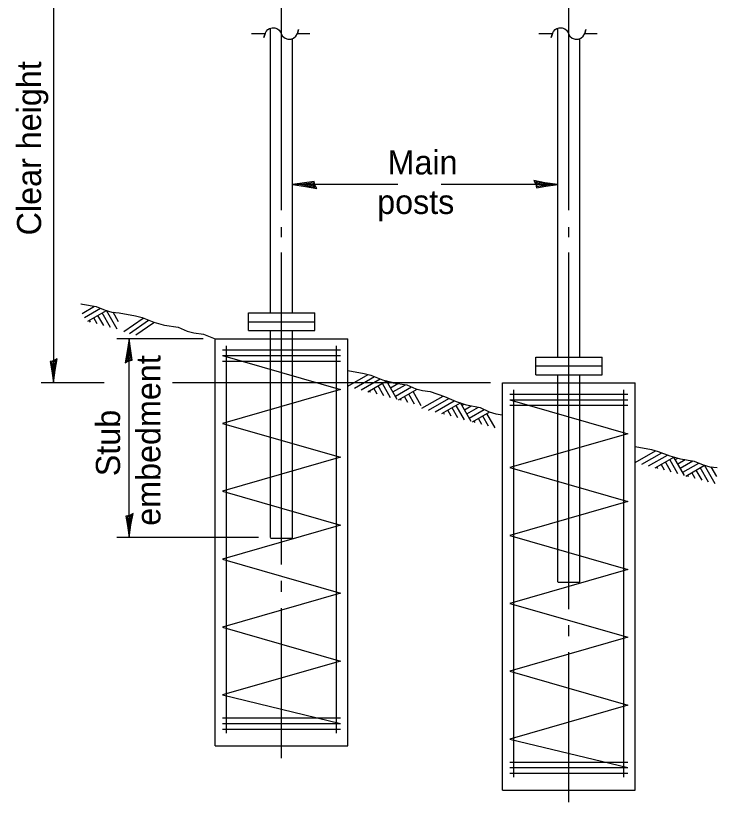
# Model space of a CAD drawing. Extents: x 1499079 to 1501883, y 1499349 to 1499789.
# Drawn here: x 1499421.4 to 1499491.2, y 1499536.1 to 1499614.3 of the extents above; entities that cross this region are included whole.
import ezdxf

# ---------------------------------------------------------------- set-up
doc = ezdxf.new("R2010")
doc.units = 0
for name, color, linetype in [('Design_EX_Roadway Dimensions', 7, 'Continuous'), ('Design_PR_EOP', 7, 'Continuous'), ('Design_PR_Roadway Items', 7, 'Continuous'), ('Topo_Building', 7, 'Continuous'), ('XSC_Exist Ground', 7, 'Continuous')]:
    doc.layers.add(name, color=color, linetype=linetype)

msp = doc.modelspace()

# ---------------------------------------------------------------- linework, layer by layer
at = {"layer": 'Design_EX_Roadway Dimensions'}
for p, q in [((1499447.865, 1499595.003), (1499447.865, 1499631.465)), ((1499476.445, 1499595.003), (1499476.445, 1499631.465)), ((1499425.172, 1499625.293), (1499425.172, 1499577.829)), ((1499459.425, 1499597.543), (1499448.966, 1499597.543)), ((1499475.344, 1499597.543), (1499463.74, 1499597.543)), ((1499447.865, 1499592.332), (1499447.865, 1499593.315)), ((1499476.445, 1499592.332), (1499476.445, 1499593.315)), ((1499447.865, 1499559.781), (1499447.865, 1499590.805)), ((1499476.445, 1499555.348), (1499476.445, 1499590.805)), ((1499440.071, 1499582.225), (1499431.498, 1499582.225)), ((1499432.702, 1499562.446), (1499432.702, 1499582.225)), ((1499430.236, 1499577.829), (1499423.968, 1499577.829)), ((1499468.65, 1499577.829), (1499437.025, 1499577.829)), ((1499445.568, 1499562.446), (1499431.498, 1499562.446)), ((1499447.865, 1499557.051), (1499447.865, 1499558.145)), ((1499447.865, 1499540.537), (1499447.865, 1499555.451)), ((1499476.445, 1499552.655), (1499476.445, 1499553.748)), ((1499476.445, 1499536.141), (1499476.445, 1499551.055))]:
    msp.add_line(p, q, dxfattribs=at)
for points in [[(1499451.168, 1499597.506), (1499451.095, 1499597.851), (1499450.162, 1499597.704), (1499448.966, 1499597.543), (1499450.243, 1499597.359), (1499451.366, 1499597.146), (1499451.043, 1499597.733), (1499449.773, 1499597.543), (1499451.19, 1499597.278), (1499450.977, 1499597.572), (1499450.383, 1499597.535), (1499450.955, 1499597.44)], [(1499473.142, 1499597.572), (1499473.215, 1499597.227), (1499474.148, 1499597.381), (1499475.344, 1499597.543), (1499474.067, 1499597.726), (1499472.944, 1499597.932), (1499473.267, 1499597.352), (1499474.537, 1499597.543), (1499473.12, 1499597.807), (1499473.333, 1499597.513), (1499473.927, 1499597.55), (1499473.355, 1499597.645)], [(1499432.665, 1499580.023), (1499433.01, 1499580.097), (1499432.863, 1499581.029), (1499432.702, 1499582.225), (1499432.519, 1499580.948), (1499432.306, 1499579.825), (1499432.893, 1499580.148), (1499432.695, 1499581.418), (1499432.438, 1499580.001), (1499432.731, 1499580.214), (1499432.687, 1499580.809), (1499432.599, 1499580.236)], [(1499425.201, 1499580.031), (1499424.856, 1499579.957), (1499425.01, 1499579.033), (1499425.172, 1499577.829), (1499425.355, 1499579.106), (1499425.561, 1499580.229), (1499424.981, 1499579.906), (1499425.172, 1499578.636), (1499425.436, 1499580.053), (1499425.142, 1499579.847), (1499425.179, 1499579.245), (1499425.275, 1499579.825)], [(1499425.201, 1499580.031), (1499424.856, 1499579.957), (1499425.01, 1499579.033), (1499425.172, 1499577.829), (1499425.355, 1499579.106), (1499425.561, 1499580.229), (1499424.981, 1499579.906), (1499425.172, 1499578.636), (1499425.436, 1499580.053), (1499425.142, 1499579.847), (1499425.179, 1499579.245), (1499425.275, 1499579.825)], [(1499432.731, 1499564.647), (1499432.386, 1499564.574), (1499432.541, 1499563.642), (1499432.702, 1499562.446), (1499432.885, 1499563.723), (1499433.091, 1499564.838), (1499432.504, 1499564.523), (1499432.702, 1499563.246), (1499432.966, 1499564.669), (1499432.673, 1499564.457), (1499432.709, 1499563.862), (1499432.797, 1499564.435)]]:
    msp.add_lwpolyline(points, dxfattribs=at)
at = {"layer": 'Design_PR_EOP'}
for p, q in [((1499441.274, 1499582.225), (1499454.463, 1499582.225)), ((1499441.274, 1499541.741), (1499441.274, 1499582.225)), ((1499454.463, 1499541.741), (1499454.463, 1499582.225)), ((1499469.847, 1499577.829), (1499483.036, 1499577.829)), ((1499469.847, 1499537.337), (1499469.847, 1499577.829)), ((1499483.036, 1499537.337), (1499483.036, 1499577.829)), ((1499441.274, 1499541.741), (1499454.463, 1499541.741)), ((1499469.847, 1499537.337), (1499483.036, 1499537.337))]:
    msp.add_line(p, q, dxfattribs=at)
at = {"layer": 'Design_PR_Roadway Items'}
for p, q in [((1499446.764, 1499584.794), (1499446.764, 1499613.087)), ((1499475.344, 1499580.398), (1499475.344, 1499613.087)), ((1499448.966, 1499584.794), (1499448.966, 1499612.067)), ((1499477.546, 1499580.398), (1499477.546, 1499612.067)), ((1499444.57, 1499584.794), (1499451.168, 1499584.794)), ((1499444.57, 1499583.033), (1499444.57, 1499584.794)), ((1499451.168, 1499583.033), (1499451.168, 1499584.794)), ((1499444.57, 1499583.913), (1499451.168, 1499583.913)), ((1499444.57, 1499583.033), (1499451.168, 1499583.033)), ((1499446.764, 1499582.225), (1499446.764, 1499583.033)), ((1499448.966, 1499582.225), (1499448.966, 1499583.033)), ((1499446.764, 1499562.446), (1499446.764, 1499582.196)), ((1499448.966, 1499562.409), (1499448.966, 1499582.196)), ((1499473.149, 1499580.398), (1499479.74, 1499580.398)), ((1499473.149, 1499578.636), (1499473.149, 1499580.398)), ((1499479.74, 1499578.636), (1499479.74, 1499580.398)), ((1499473.149, 1499579.517), (1499479.74, 1499579.517)), ((1499473.149, 1499578.636), (1499479.74, 1499578.636)), ((1499475.344, 1499577.829), (1499475.344, 1499578.636)), ((1499477.546, 1499577.829), (1499477.546, 1499578.636)), ((1499475.344, 1499558.049), (1499475.344, 1499577.8)), ((1499477.546, 1499558.013), (1499477.546, 1499577.8)), ((1499446.764, 1499562.409), (1499448.966, 1499562.409)), ((1499475.344, 1499558.013), (1499477.546, 1499558.013))]:
    msp.add_line(p, q, dxfattribs=at)
for points in [[(1499444.885, 1499612.574), (1499446.236, 1499612.574), (1499446.104, 1499612.155), (1499446.236, 1499612.574), (1499446.324, 1499612.772), (1499446.5, 1499612.948), (1499446.676, 1499613.058), (1499446.918, 1499613.131), (1499447.212, 1499613.117), (1499447.454, 1499613.021), (1499447.616, 1499612.897), (1499447.77, 1499612.698), (1499447.829, 1499612.574), (1499447.968, 1499612.309), (1499448.21, 1499612.104), (1499448.474, 1499612.001), (1499448.819, 1499612.009), (1499449.062, 1499612.104), (1499449.282, 1499612.295), (1499449.436, 1499612.574), (1499449.546, 1499612.955), (1499449.436, 1499612.574), (1499449.436, 1499612.574), (1499450.691, 1499612.574)], [(1499473.465, 1499612.574), (1499474.815, 1499612.574), (1499474.683, 1499612.155), (1499474.815, 1499612.574), (1499474.904, 1499612.772), (1499475.072, 1499612.948), (1499475.256, 1499613.058), (1499475.491, 1499613.131), (1499475.792, 1499613.117), (1499476.034, 1499613.021), (1499476.195, 1499612.897), (1499476.349, 1499612.698), (1499476.408, 1499612.574), (1499476.548, 1499612.309), (1499476.782, 1499612.104), (1499477.054, 1499612.001), (1499477.399, 1499612.009), (1499477.641, 1499612.104), (1499477.861, 1499612.295), (1499478.015, 1499612.574), (1499478.126, 1499612.955), (1499478.015, 1499612.574), (1499478.015, 1499612.574), (1499479.271, 1499612.574)]]:
    msp.add_lwpolyline(points, dxfattribs=at)
at = {"layer": 'Topo_Building'}
for p, q in [((1499442.39, 1499543.026), (1499442.39, 1499581.528)), ((1499453.34, 1499543.026), (1499453.34, 1499581.528)), ((1499441.986, 1499581.102), (1499453.744, 1499581.102)), ((1499441.986, 1499580.552), (1499453.744, 1499580.552)), ((1499441.986, 1499580.001), (1499453.744, 1499580.001)), ((1499470.566, 1499576.706), (1499482.324, 1499576.706)), ((1499470.97, 1499538.629), (1499470.97, 1499577.132)), ((1499481.92, 1499538.629), (1499481.92, 1499577.132)), ((1499470.566, 1499576.156), (1499482.324, 1499576.156)), ((1499470.566, 1499575.605), (1499482.324, 1499575.605)), ((1499441.986, 1499544.53), (1499453.744, 1499544.53)), ((1499441.986, 1499543.98), (1499453.744, 1499543.98)), ((1499441.986, 1499543.422), (1499453.744, 1499543.422)), ((1499470.566, 1499540.134), (1499482.324, 1499540.134)), ((1499470.566, 1499539.583), (1499482.324, 1499539.583)), ((1499470.566, 1499539.026), (1499482.324, 1499539.026))]:
    msp.add_line(p, q, dxfattribs=at)
for points in [[(1499441.986, 1499580.552), (1499453.744, 1499577.176), (1499441.986, 1499573.8), (1499453.744, 1499570.431), (1499441.986, 1499567.055), (1499453.744, 1499563.679), (1499441.986, 1499560.31), (1499453.744, 1499556.934), (1499441.986, 1499553.558), (1499453.744, 1499550.181), (1499441.986, 1499546.813), (1499453.744, 1499543.98)], [(1499470.566, 1499576.156), (1499482.324, 1499572.779), (1499470.566, 1499569.403), (1499482.324, 1499566.035), (1499470.566, 1499562.658), (1499482.324, 1499559.282), (1499470.566, 1499555.906), (1499482.324, 1499552.537), (1499470.566, 1499549.161), (1499482.324, 1499545.785), (1499470.566, 1499542.416), (1499482.324, 1499539.583)]]:
    msp.add_lwpolyline(points, dxfattribs=at)
at = {"layer": 'XSC_Exist Ground'}
for p, q in [((1499428.027, 1499584.743), (1499429.275, 1499585.462)), ((1499428.269, 1499584.324), (1499429.869, 1499585.242)), ((1499428.599, 1499583.95), (1499430.449, 1499585.022)), ((1499431.52, 1499583.165), (1499430.449, 1499585.022)), ((1499429.524, 1499583.7), (1499429.186, 1499584.288)), ((1499430.192, 1499583.524), (1499429.605, 1499584.53)), ((1499430.852, 1499583.348), (1499430.03, 1499584.779)), ((1499431.66, 1499583.899), (1499431.102, 1499584.86)), ((1499432.188, 1499582.945), (1499434.096, 1499584.28)), ((1499428.864, 1499583.877), (1499428.768, 1499584.045)), ((1499432.753, 1499582.746), (1499434.618, 1499584.053)), ((1499433.385, 1499582.592), (1499435.168, 1499583.847)), ((1499454.471, 1499577.491), (1499456.489, 1499578.658)), ((1499455.131, 1499577.315), (1499457.098, 1499578.453)), ((1499455.792, 1499577.139), (1499457.678, 1499578.225)), ((1499456.46, 1499576.956), (1499458.309, 1499578.027)), ((1499459.381, 1499576.178), (1499458.309, 1499578.027)), ((1499457.384, 1499576.706), (1499457.047, 1499577.301)), ((1499458.052, 1499576.53), (1499457.465, 1499577.543)), ((1499458.713, 1499576.354), (1499457.891, 1499577.785)), ((1499458.456, 1499577.778), (1499458.706, 1499577.917)), ((1499458.698, 1499577.352), (1499459.425, 1499577.778)), ((1499458.94, 1499576.934), (1499460.188, 1499577.653)), ((1499459.183, 1499576.515), (1499460.783, 1499577.433)), ((1499459.513, 1499576.141), (1499461.362, 1499577.212)), ((1499456.724, 1499576.89), (1499456.628, 1499577.058)), ((1499460.438, 1499575.891), (1499460.1, 1499576.478)), ((1499461.105, 1499575.715), (1499460.518, 1499576.721)), ((1499461.766, 1499575.539), (1499460.944, 1499576.963)), ((1499461.817, 1499575.304), (1499463.924, 1499576.523)), ((1499459.777, 1499576.067), (1499459.682, 1499576.236)), ((1499462.485, 1499575.128), (1499464.496, 1499576.288)), ((1499463.146, 1499574.952), (1499465.025, 1499576.031)), ((1499463.806, 1499574.776), (1499465.656, 1499575.84)), ((1499466.727, 1499573.99), (1499465.663, 1499575.84)), ((1499465.803, 1499575.59), (1499466.008, 1499575.708)), ((1499464.078, 1499574.702), (1499463.975, 1499574.871)), ((1499464.738, 1499574.526), (1499464.401, 1499575.113)), ((1499465.399, 1499574.343), (1499464.819, 1499575.356)), ((1499466.067, 1499574.167), (1499465.238, 1499575.598)), ((1499466.052, 1499575.165), (1499466.727, 1499575.561)), ((1499466.294, 1499574.746), (1499467.454, 1499575.414)), ((1499466.537, 1499574.328), (1499468.034, 1499575.194)), ((1499466.86, 1499573.954), (1499468.577, 1499574.945)), ((1499467.792, 1499573.704), (1499467.454, 1499574.291)), ((1499468.452, 1499573.528), (1499467.872, 1499574.534)), ((1499469.12, 1499573.352), (1499468.291, 1499574.776)), ((1499467.124, 1499573.88), (1499467.028, 1499574.049)), ((1499483.043, 1499569.924), (1499485.069, 1499571.091)), ((1499483.711, 1499569.748), (1499485.678, 1499570.886)), ((1499484.371, 1499569.572), (1499486.258, 1499570.658)), ((1499485.039, 1499569.396), (1499486.889, 1499570.46)), ((1499487.292, 1499568.787), (1499486.47, 1499570.218)), ((1499487.953, 1499568.611), (1499486.889, 1499570.46)), ((1499487.036, 1499570.211), (1499487.285, 1499570.357)), ((1499487.278, 1499569.785), (1499488.004, 1499570.211)), ((1499485.303, 1499569.323), (1499485.208, 1499569.491)), ((1499485.964, 1499569.146), (1499485.626, 1499569.734)), ((1499486.632, 1499568.963), (1499486.045, 1499569.976)), ((1499487.52, 1499569.367), (1499488.76, 1499570.086)), ((1499487.762, 1499568.948), (1499489.362, 1499569.866)), ((1499488.092, 1499568.574), (1499489.942, 1499569.646)), ((1499490.346, 1499567.972), (1499489.516, 1499569.403)), ((1499491.006, 1499567.789), (1499489.942, 1499569.646)), ((1499491.153, 1499568.523), (1499490.595, 1499569.484)), ((1499488.357, 1499568.501), (1499488.261, 1499568.669)), ((1499489.017, 1499568.324), (1499488.68, 1499568.912)), ((1499489.685, 1499568.148), (1499489.098, 1499569.161))]:
    msp.add_line(p, q, dxfattribs=at)
for points in [[(1499427.887, 1499585.704), (1499427.931, 1499585.697), (1499428.056, 1499585.66), (1499429.421, 1499585.433), (1499430.317, 1499585.051), (1499430.977, 1499584.875), (1499431.719, 1499584.787)], [(1499431.719, 1499584.787), (1499433.341, 1499584.493), (1499434.008, 1499584.317), (1499435.168, 1499583.862), (1499436.093, 1499583.612), (1499436.225, 1499583.576), (1499437.59, 1499583.356), (1499438.485, 1499582.974), (1499439.146, 1499582.798), (1499440.115, 1499582.68), (1499441.274, 1499582.225)], [(1499454.463, 1499579.055), (1499456.085, 1499578.761), (1499456.753, 1499578.585), (1499457.913, 1499578.137), (1499458.838, 1499577.888), (1499458.97, 1499577.851), (1499460.335, 1499577.623), (1499461.23, 1499577.242), (1499461.891, 1499577.066), (1499462.632, 1499576.978)], [(1499462.632, 1499576.978), (1499464.078, 1499576.464), (1499465.223, 1499575.972), (1499466.14, 1499575.693), (1499466.272, 1499575.649), (1499467.63, 1499575.378), (1499468.511, 1499574.967), (1499469.164, 1499574.768), (1499469.847, 1499574.658)], [(1499483.036, 1499571.495), (1499484.665, 1499571.201), (1499485.333, 1499571.018), (1499486.492, 1499570.57), (1499487.417, 1499570.321), (1499487.549, 1499570.284), (1499488.914, 1499570.064), (1499489.81, 1499569.682), (1499490.47, 1499569.499), (1499491.204, 1499569.411)]]:
    msp.add_lwpolyline(points, dxfattribs=at)

# ---------------------------------------------------------------- texts
at = {"layer": 'Design_EX_Roadway Dimensions'}
for s, height, p in [('Clear height', 2.40025, (1499423.953, 1499592.493)), ('embedment', 2.4002, (1499435.821, 1499563.627)), ('Stub', 2.4002, (1499431.799, 1499568.552))]:
    msp.add_text(s, height=height, rotation=90, dxfattribs=at).set_placement(p)
for s, p in [('Main', (1499458.412, 1499598.548)), ('posts', (1499457.377, 1499594.621))]:
    msp.add_text(s, height=2.4002, dxfattribs=at).set_placement(p)

doc.saveas('drawing.dxf')
